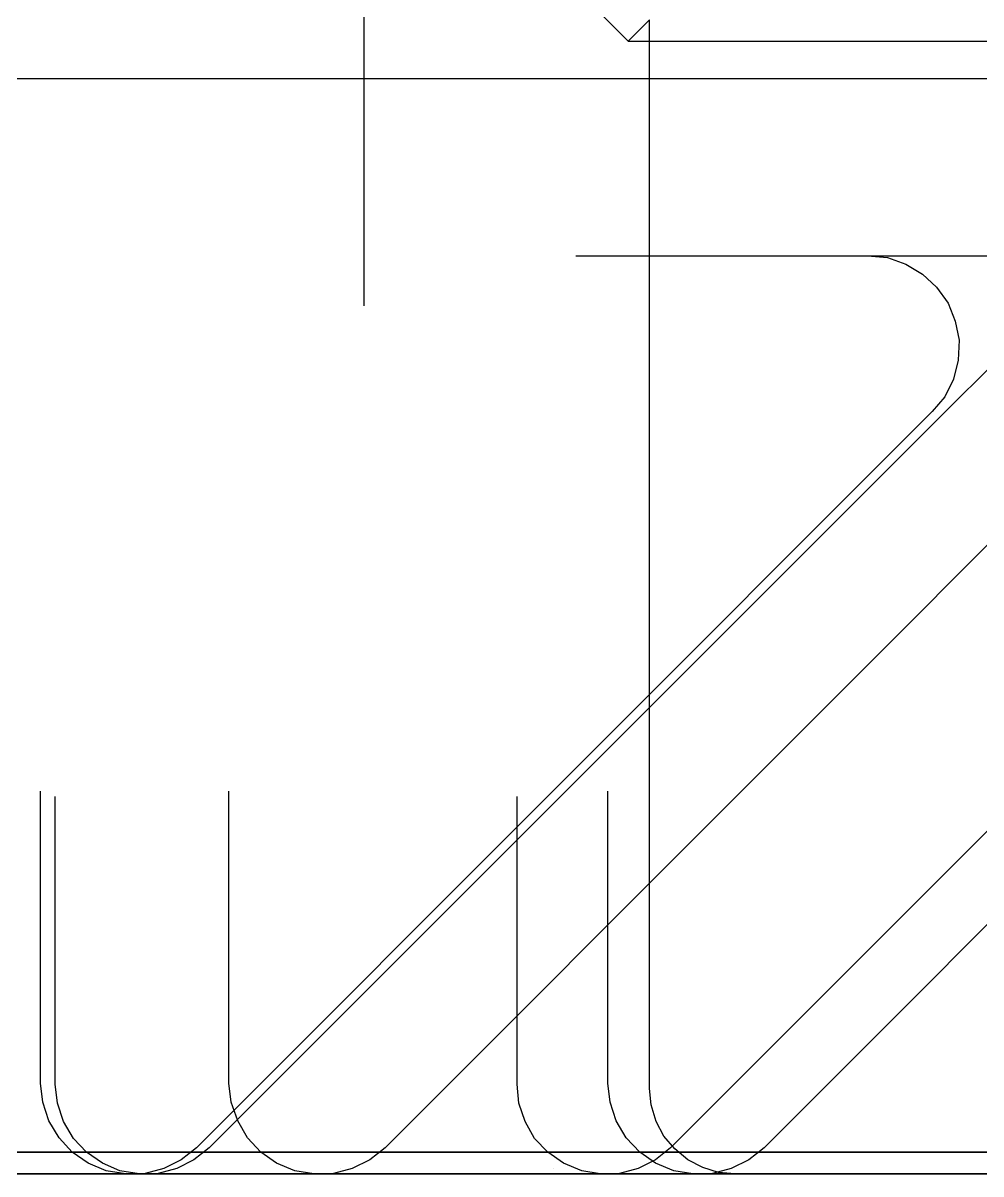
# Model space of a CAD drawing. Header units: metres. Extents: x 34 to 1475, y 34 to 366.
# Drawn here: x 492.1 to 667, y 34 to 244.1 of the extents above; entities that cross this region are included whole.
import ezdxf

# ---------------------------------------------------------------- set-up
doc = ezdxf.new("R2010")
doc.units = ezdxf.units.M
for name, color, linetype in [('RBAR-T10-F', 2, 'Continuous'), ('RBAR-T10-F1', 2, 'Continuous'), ('RBAR-T10-F2', 2, 'Continuous'), ('RBAR-T16-H1', 4, 'Continuous'), ('RBAR-T16-H2', 4, 'Continuous'), ('RBAR-T16-H3', 4, 'Continuous'), ('RBAR-T16-H4', 4, 'Continuous'), ('RBAR-T16-K', 4, 'Continuous'), ('RBAR-T16-K2', 4, 'Continuous'), ('RBAR-T16-L1', 4, 'Continuous'), ('RBAR-T8-A', 1, 'Continuous'), ('RBAR-T8-A1', 1, 'Continuous'), ('RBAR-T8-A2', 1, 'Continuous'), ('RBAR-T8-B', 1, 'Continuous'), ('RBAR-T8-C', 1, 'Continuous'), ('RBAR-T8-D', 1, 'Continuous'), ('RBAR-T8-D1', 1, 'Continuous'), ('RBAR-T8-D2', 1, 'Continuous'), ('RBAR-T8-E', 1, 'Continuous'), ('RBAR-T8-E1', 1, 'Continuous')]:
    doc.layers.add(name, color=color, linetype=linetype)

msp = doc.modelspace()

# ---------------------------------------------------------------- linework, layer by layer
at = {"layer": 'RBAR-T10-F'}
for points in [[(505.4, 35, 38), (505.4, 35, 4413)], [(550, 35, 35), (550, 35, 4410)]]:
    msp.add_polyline3d(points, dxfattribs=at)
at = {"layer": 'RBAR-T10-F1'}
msp.add_polyline3d([(550, 35, 35), (550, 35, 5035)], dxfattribs=at)
at = {"layer": 'RBAR-T10-F2'}
msp.add_polyline3d([(589, 35, 38), (589, 35, 5088)], dxfattribs=at)
at = {"layer": 'RBAR-T16-H1'}
msp.add_polyline3d([(38, 38, 0), (797.8, 38, 0), (804.1, 38.6, 0), (810.1, 40.4, 0), (815.6, 43.4, 0), (820.5, 47.4, 0), (824.4, 52.2, 0), (827.4, 57.8, 0), (829.2, 63.8, 0), (829.8, 70, 0), (829.8, 299.9, 0), (829.2, 306.2, 0), (827.4, 312.2, 0), (824.4, 317.7, 0), (820.5, 322.6, 0), (815.6, 326.5, 0), (810.1, 329.5, 0), (804.1, 331.3, 0), (797.8, 331.9, 0), (38, 331.9, 0)], dxfattribs=at)
msp.add_polyline3d([(38, 38, 0), (797.8, 38, 0), (804.1, 38.6, 0), (810.1, 40.4, 0), (815.6, 43.4, 0), (820.5, 47.4, 0), (824.4, 52.2, 0), (827.4, 57.8, 0), (829.2, 63.8, 0), (829.8, 70, 0), (829.8, 299.9, 0), (829.2, 306.2, 0), (827.4, 312.2, 0), (824.4, 317.7, 0), (820.5, 322.6, 0), (815.6, 326.5, 0), (810.1, 329.5, 0), (804.1, 331.3, 0), (797.8, 331.9, 0), (38, 331.9, 0)], dxfattribs=at)
msp.add_polyline3d([(38, 38, 0), (797.8, 38, 0), (804.1, 38.6, 0), (810.1, 40.4, 0), (815.6, 43.4, 0), (820.5, 47.4, 0), (824.4, 52.2, 0), (827.4, 57.8, 0), (829.2, 63.8, 0), (829.8, 70, 0), (829.8, 299.9, 0), (829.2, 306.2, 0), (827.4, 312.2, 0), (824.4, 317.7, 0), (820.5, 322.6, 0), (815.6, 326.5, 0), (810.1, 329.5, 0), (804.1, 331.3, 0), (797.8, 331.9, 0), (38, 331.9, 0)], dxfattribs=at)
msp.add_polyline3d([(38, 38, 0), (797.8, 38, 0), (804.1, 38.6, 0), (810.1, 40.4, 0), (815.6, 43.4, 0), (820.5, 47.4, 0), (824.4, 52.2, 0), (827.4, 57.8, 0), (829.2, 63.8, 0), (829.8, 70, 0), (829.8, 299.9, 0), (829.2, 306.2, 0), (827.4, 312.2, 0), (824.4, 317.7, 0), (820.5, 322.6, 0), (815.6, 326.5, 0), (810.1, 329.5, 0), (804.1, 331.3, 0), (797.8, 331.9, 0), (38, 331.9, 0)], dxfattribs=at)
msp.add_polyline3d([(38, 38, 0), (797.8, 38, 0), (804.1, 38.6, 0), (810.1, 40.4, 0), (815.6, 43.4, 0), (820.5, 47.4, 0), (824.4, 52.2, 0), (827.4, 57.8, 0), (829.2, 63.8, 0), (829.8, 70, 0), (829.8, 299.9, 0), (829.2, 306.2, 0), (827.4, 312.2, 0), (824.4, 317.7, 0), (820.5, 322.6, 0), (815.6, 326.5, 0), (810.1, 329.5, 0), (804.1, 331.3, 0), (797.8, 331.9, 0), (38, 331.9, 0)], dxfattribs=at)
at = {"layer": 'RBAR-T16-H2'}
msp.add_polyline3d([(38, 38, 0), (801.8, 38, 0), (808, 38, 0.6), (814.1, 38, 2.4), (819.6, 38, 5.4), (824.5, 38, 9.4), (828.5, 38, 14.3), (831.5, 38, 19.9), (833.3, 38, 25.9), (833.9, 38, 32.2), (833.9, 38, 353.7), (833.3, 38, 360), (831.5, 38, 366.1), (828.5, 38, 371.6), (824.5, 38, 376.5), (819.6, 38, 380.5), (814.1, 38, 383.5), (808, 38, 385.3), (801.8, 38, 385.9), (38, 38, 385.9)], dxfattribs=at)
msp.add_polyline3d([(38, 38, 0), (801.8, 38, 0), (808, 38, 0.6), (814.1, 38, 2.4), (819.6, 38, 5.4), (824.5, 38, 9.4), (828.5, 38, 14.3), (831.5, 38, 19.9), (833.3, 38, 25.9), (833.9, 38, 32.2), (833.9, 38, 353.7), (833.3, 38, 360), (831.5, 38, 366.1), (828.5, 38, 371.6), (824.5, 38, 376.5), (819.6, 38, 380.5), (814.1, 38, 383.5), (808, 38, 385.3), (801.8, 38, 385.9), (38, 38, 385.9)], dxfattribs=at)
at = {"layer": 'RBAR-T16-H3'}
msp.add_polyline3d([(38, 38, 0), (796.1, 38, 0), (802.3, 38, 0.6), (808.3, 38, 2.4), (813.8, 38, 5.4), (818.7, 38, 9.3), (822.6, 38, 14.2), (825.6, 38, 19.7), (827.4, 38, 25.7), (828, 38, 31.9), (828, 38, 540.6), (827.4, 38, 546.9), (825.6, 38, 552.8), (822.6, 38, 558.4), (818.7, 38, 563.2), (813.8, 38, 567.2), (808.3, 38, 570.1), (802.3, 38, 571.9), (796.1, 38, 572.6), (38, 38, 572.6)], dxfattribs=at)
msp.add_polyline3d([(38, 38, 0), (796.1, 38, 0), (802.3, 38, 0.6), (808.3, 38, 2.4), (813.8, 38, 5.4), (818.7, 38, 9.3), (822.6, 38, 14.2), (825.6, 38, 19.7), (827.4, 38, 25.7), (828, 38, 31.9), (828, 38, 540.6), (827.4, 38, 546.9), (825.6, 38, 552.8), (822.6, 38, 558.4), (818.7, 38, 563.2), (813.8, 38, 567.2), (808.3, 38, 570.1), (802.3, 38, 571.9), (796.1, 38, 572.6), (38, 38, 572.6)], dxfattribs=at)
at = {"layer": 'RBAR-T16-H4'}
for points in [[(58.5, 38, 0), (818.4, 38, 0), (824.6, 38, 0.6), (830.6, 38, 2.4), (836.2, 38, 5.4), (841, 38, 9.4), (845, 38, 14.2), (848, 38, 19.8), (849.8, 38, 25.8), (850.4, 38, 32), (850.4, 38, 1336.8), (849.8, 38, 1343.1), (848, 38, 1349.1), (845, 38, 1354.6), (841, 38, 1359.5), (836.2, 38, 1363.4), (830.6, 38, 1366.4), (824.6, 38, 1368.2), (818.4, 38, 1368.8), (58.5, 38, 1368.8)], [(241.5, 38, 0), (1001.4, 38, 0), (1007.6, 38, 0.6), (1013.6, 38, 2.4), (1019.2, 38, 5.4), (1024, 38, 9.4), (1028, 38, 14.2), (1031, 38, 19.8), (1032.8, 38, 25.8), (1033.4, 38, 32), (1033.4, 38, 1336.8), (1032.8, 38, 1343.1), (1031, 38, 1349.1), (1028, 38, 1354.6), (1024, 38, 1359.5), (1019.2, 38, 1363.4), (1013.6, 38, 1366.4), (1007.6, 38, 1368.2), (1001.4, 38, 1368.8), (241.5, 38, 1368.8)]]:
    msp.add_polyline3d(points, dxfattribs=at)
at = {"layer": 'RBAR-T16-K'}
msp.add_polyline3d([(572.7, 38, 96), (572.7, 38, 1030.8), (572.6, 38, 1034.1), (572.1, 38, 1037.3), (571.2, 38, 1040.5), (356.6, 38, 1721.2), (355.8, 38, 1724.4), (355.3, 38, 1727.6), (355.1, 38, 1730.9), (355.1, 38, 4138.2), (355.3, 38, 4141.4), (355.8, 38, 4144.7), (356.6, 38, 4147.8), (430.7, 38, 4382.9), (431.5, 38, 4386.1), (432, 38, 4389.3), (432.2, 38, 4392.6), (432.2, 38, 5051)], dxfattribs=at)
at = {"layer": 'RBAR-T16-K2'}
msp.add_polyline3d([(572.7, 38, 140), (572.7, 38, 1074.8), (572.6, 38, 1078.1), (572.1, 38, 1081.3), (571.2, 38, 1084.5), (356.6, 38, 1765.3), (355.8, 38, 1768.4), (355.3, 38, 1771.7), (355.1, 38, 1774.9), (355.1, 38, 4232.4), (355.3, 38, 4235.7), (355.8, 38, 4239), (356.6, 38, 4242.1), (430.7, 38, 4477.2), (431.5, 38, 4480.3), (432, 38, 4483.6), (432.2, 38, 4486.8), (432.2, 38, 5095)], dxfattribs=at)
at = {"layer": 'RBAR-T16-L1'}
msp.add_polyline3d([(506.2, 38, 768.1), (506.2, 38, 1672.4), (506, 38, 1675.6), (505.5, 38, 1678.9), (504.7, 38, 1682), (356.6, 38, 2151.7), (355.8, 38, 2154.9), (355.3, 38, 2158.1), (355.1, 38, 2161.4), (355.1, 38, 5095)], dxfattribs=at)
at = {"layer": 'RBAR-T8-A'}
msp.add_polyline3d([(34, 34, 0), (634, 34, 0)], dxfattribs=at)
msp.add_polyline3d([(34, 34, 0), (634, 34, 0)], dxfattribs=at)
msp.add_polyline3d([(34, 34, 0), (634, 34, 0)], dxfattribs=at)
at = {"layer": 'RBAR-T8-A1'}
for points in [[(34, 34, 0), (1134, 34, 0)], [(34, 34, 0), (1134, 34, 0)], [(366, 34, 0), (1466, 34, 0)], [(366, 34, 0), (1466, 34, 0)], [(366, 34, 0), (1466, 34, 0)]]:
    msp.add_polyline3d(points, dxfattribs=at)
at = {"layer": 'RBAR-T8-A2'}
msp.add_polyline3d([(34, 234, 0), (1409, 234, 0)], dxfattribs=at)
msp.add_polyline3d([(34, 234, 0), (1409, 234, 0)], dxfattribs=at)
msp.add_polyline3d([(34, 234, 0), (1409, 234, 0)], dxfattribs=at)
msp.add_polyline3d([(34, 234, 0), (1409, 234, 0)], dxfattribs=at)
msp.add_polyline3d([(34, 234, 0), (1409, 234, 0)], dxfattribs=at)
msp.add_polyline3d([(34, 234, 0), (1409, 234, 0)], dxfattribs=at)
msp.add_polyline3d([(34, 234, 0), (1409, 234, 0)], dxfattribs=at)
msp.add_polyline3d([(34, 234, 0), (1409, 234, 0)], dxfattribs=at)
msp.add_polyline3d([(34, 234, 0), (1409, 234, 0)], dxfattribs=at)
msp.add_polyline3d([(34, 234, 0), (1409, 234, 0)], dxfattribs=at)
msp.add_polyline3d([(34, 234, 0), (1409, 234, 0)], dxfattribs=at)
msp.add_polyline3d([(34, 234, 0), (1409, 234, 0)], dxfattribs=at)
msp.add_polyline3d([(34, 234, 0), (1409, 234, 0)], dxfattribs=at)
msp.add_polyline3d([(34, 234, 0), (1409, 234, 0)], dxfattribs=at)
msp.add_polyline3d([(34, 234, 0), (1409, 234, 0)], dxfattribs=at)
msp.add_polyline3d([(34, 234, 0), (1409, 234, 0)], dxfattribs=at)
msp.add_polyline3d([(34, 234, 0), (1409, 234, 0)], dxfattribs=at)
msp.add_polyline3d([(34, 234, 0), (1409, 234, 0)], dxfattribs=at)
msp.add_polyline3d([(34, 234, 0), (1409, 234, 0)], dxfattribs=at)
msp.add_polyline3d([(34, 234, 0), (1409, 234, 0)], dxfattribs=at)
msp.add_polyline3d([(34, 234, 0), (1409, 234, 0)], dxfattribs=at)
msp.add_polyline3d([(34, 234, 0), (1409, 234, 0)], dxfattribs=at)
msp.add_polyline3d([(34, 234, 0), (1409, 234, 0)], dxfattribs=at)
msp.add_polyline3d([(34, 234, 0), (1409, 234, 0)], dxfattribs=at)
msp.add_polyline3d([(34, 234, 0), (1409, 234, 0)], dxfattribs=at)
msp.add_polyline3d([(34, 234, 0), (1409, 234, 0)], dxfattribs=at)
at = {"layer": 'RBAR-T8-B'}
for points in [[(351.1, 34, 1592.2), (737.6, 34, 1592.2), (740.8, 34, 1592.5), (743.9, 34, 1593.4), (746.7, 34, 1594.9), (749.2, 34, 1597), (751.2, 34, 1599.4), (752.7, 34, 1602.2), (753.6, 34, 1605.3), (753.9, 34, 1608.5), (753.9, 34, 1659.3), (753.6, 34, 1662.5), (752.7, 34, 1665.6), (751.2, 34, 1668.4), (749.2, 34, 1670.8), (746.7, 34, 1672.9), (743.9, 34, 1674.4), (740.8, 34, 1675.3), (737.6, 34, 1675.6), (351.1, 34, 1675.6)], [(351.1, 34, 2229.1), (737.6, 34, 2229.1), (740.8, 34, 2229.4), (743.9, 34, 2230.3), (746.7, 34, 2231.8), (749.2, 34, 2233.8), (751.2, 34, 2236.3), (752.7, 34, 2239.1), (753.6, 34, 2242.2), (753.9, 34, 2245.3), (753.9, 34, 2296.2), (753.6, 34, 2299.4), (752.7, 34, 2302.4), (751.2, 34, 2305.2), (749.2, 34, 2307.7), (746.7, 34, 2309.7), (743.9, 34, 2311.2), (740.8, 34, 2312.2), (737.6, 34, 2312.5), (351.1, 34, 2312.5)], [(351.1, 34, 2865.9), (737.6, 34, 2865.9), (740.8, 34, 2866.3), (743.9, 34, 2867.2), (746.7, 34, 2868.7), (749.2, 34, 2870.7), (751.2, 34, 2873.2), (752.7, 34, 2876), (753.6, 34, 2879), (753.9, 34, 2882.2), (753.9, 34, 2933.1), (753.6, 34, 2936.2), (752.7, 34, 2939.3), (751.2, 34, 2942.1), (749.2, 34, 2944.6), (746.7, 34, 2946.6), (743.9, 34, 2948.1), (740.8, 34, 2949), (737.6, 34, 2949.3), (351.1, 34, 2949.3)], [(351.1, 34, 3502.8), (737.6, 34, 3502.8), (740.8, 34, 3503.1), (743.9, 34, 3504.1), (746.7, 34, 3505.6), (749.2, 34, 3507.6), (751.2, 34, 3510), (752.7, 34, 3512.9), (753.6, 34, 3515.9), (753.9, 34, 3519.1), (753.9, 34, 3569.9), (753.6, 34, 3573.1), (752.7, 34, 3576.2), (751.2, 34, 3579), (749.2, 34, 3581.5), (746.7, 34, 3583.5), (743.9, 34, 3585), (740.8, 34, 3585.9), (737.6, 34, 3586.2), (351.1, 34, 3586.2)], [(351.1, 34, 4139.7), (737.6, 34, 4139.7), (740.8, 34, 4140), (743.9, 34, 4140.9), (746.7, 34, 4142.4), (749.2, 34, 4144.5), (751.2, 34, 4146.9), (752.7, 34, 4149.7), (753.6, 34, 4152.8), (753.9, 34, 4156), (753.9, 34, 4206.8), (753.6, 34, 4210), (752.7, 34, 4213.1), (751.2, 34, 4215.9), (749.2, 34, 4218.3), (746.7, 34, 4220.4), (743.9, 34, 4221.9), (740.8, 34, 4222.8), (737.6, 34, 4223.1), (351.1, 34, 4223.1)], [(351.1, 34, 4776.6), (737.6, 34, 4776.6), (740.8, 34, 4776.9), (743.9, 34, 4777.8), (746.7, 34, 4779.3), (749.2, 34, 4781.3), (751.2, 34, 4783.8), (752.7, 34, 4786.6), (753.6, 34, 4789.7), (753.9, 34, 4792.8), (753.9, 34, 4843.7), (753.6, 34, 4846.9), (752.7, 34, 4849.9), (751.2, 34, 4852.7), (749.2, 34, 4855.2), (746.7, 34, 4857.2), (743.9, 34, 4858.7), (740.8, 34, 4859.7), (737.6, 34, 4860), (351.1, 34, 4860)]]:
    msp.add_polyline3d(points, dxfattribs=at)
at = {"layer": 'RBAR-T8-C'}
for points in [[(350, 34, 5058.8), (600.9, 34, 5058.8), (604.1, 34, 5058.5), (607.1, 34, 5057.6), (610, 34, 5056.1), (612.5, 34, 5054), (614.5, 34, 5051.5), (616, 34, 5048.7), (616.9, 34, 5045.6), (617.3, 34, 5042.4), (617.3, 34, 4469)], [(350, 34, 5095), (600.9, 34, 5095), (604.1, 34, 5094.7), (607.1, 34, 5093.8), (610, 34, 5092.2), (612.5, 34, 5090.2), (614.5, 34, 5087.7), (616, 34, 5084.9), (616.9, 34, 5081.8), (617.3, 34, 5078.6), (617.3, 34, 4505.2)], [(350, 34, 5095), (600.9, 34, 5095), (604.1, 34, 5094.7), (607.1, 34, 5093.8), (610, 34, 5092.2), (612.5, 34, 5090.2), (614.5, 34, 5087.7), (616, 34, 5084.9), (616.9, 34, 5081.8), (617.3, 34, 5078.6), (617.3, 34, 4505.2)], [(350, 34, 5095), (600.9, 34, 5095), (604.1, 34, 5094.7), (607.1, 34, 5093.8), (610, 34, 5092.2), (612.5, 34, 5090.2), (614.5, 34, 5087.7), (616, 34, 5084.9), (616.9, 34, 5081.8), (617.3, 34, 5078.6), (617.3, 34, 4505.2)]]:
    msp.add_polyline3d(points, dxfattribs=at)
at = {"layer": 'RBAR-T8-D'}
for points in [[(400, 34, 362), (577.7, 34, 362), (580.8, 34, 361.7), (583.8, 34, 360.8), (586.5, 34, 359.3), (588.9, 34, 357.3), (590.9, 34, 354.9), (592.3, 34, 352.2), (593.2, 34, 349.2), (593.5, 34, 346.2), (593.5, 34, 59.8), (593.2, 34, 56.7), (592.3, 34, 53.8), (590.9, 34, 51), (588.9, 34, 48.6), (586.5, 34, 46.7), (583.8, 34, 45.2), (580.8, 34, 44.3), (577.7, 34, 44), (419.7, 34, 44)], [(400, 34, 450.3), (577.7, 34, 450.3), (580.8, 34, 450), (583.8, 34, 449.1), (586.5, 34, 447.7), (588.9, 34, 445.7), (590.9, 34, 443.3), (592.3, 34, 440.6), (593.2, 34, 437.6), (593.5, 34, 434.5), (593.5, 34, 148.2), (593.2, 34, 145.1), (592.3, 34, 142.1), (590.9, 34, 139.4), (588.9, 34, 137), (586.5, 34, 135), (583.8, 34, 133.6), (580.8, 34, 132.7), (577.7, 34, 132.4), (419.7, 34, 132.4)], [(400, 34, 538.6), (577.7, 34, 538.6), (580.8, 34, 538.3), (583.8, 34, 537.4), (586.5, 34, 535.9), (588.9, 34, 533.9), (590.9, 34, 531.5), (592.3, 34, 528.8), (593.2, 34, 525.8), (593.5, 34, 522.8), (593.5, 34, 236.4), (593.2, 34, 233.3), (592.3, 34, 230.3), (590.9, 34, 227.6), (588.9, 34, 225.2), (586.5, 34, 223.3), (583.8, 34, 221.8), (580.8, 34, 220.9), (577.7, 34, 220.6), (419.7, 34, 220.6)], [(400, 34, 626.7), (577.7, 34, 626.7), (580.8, 34, 626.4), (583.8, 34, 625.5), (586.5, 34, 624), (588.9, 34, 622.1), (590.9, 34, 619.7), (592.3, 34, 617), (593.2, 34, 614), (593.5, 34, 610.9), (593.5, 34, 324.5), (593.2, 34, 321.5), (592.3, 34, 318.5), (590.9, 34, 315.8), (588.9, 34, 313.4), (586.5, 34, 311.4), (583.8, 34, 310), (580.8, 34, 309.1), (577.7, 34, 308.8), (419.7, 34, 308.8)], [(400, 34, 715), (577.7, 34, 715), (580.8, 34, 714.7), (583.8, 34, 713.8), (586.5, 34, 712.4), (588.9, 34, 710.4), (590.9, 34, 708), (592.3, 34, 705.3), (593.2, 34, 702.3), (593.5, 34, 699.2), (593.5, 34, 412.9), (593.2, 34, 409.8), (592.3, 34, 406.8), (590.9, 34, 404.1), (588.9, 34, 401.7), (586.5, 34, 399.7), (583.8, 34, 398.3), (580.8, 34, 397.4), (577.7, 34, 397.1), (419.7, 34, 397.1)], [(400, 34, 803.2), (577.7, 34, 803.2), (580.8, 34, 802.9), (583.8, 34, 802), (586.5, 34, 800.5), (588.9, 34, 798.6), (590.9, 34, 796.2), (592.3, 34, 793.5), (593.2, 34, 790.5), (593.5, 34, 787.4), (593.5, 34, 501), (593.2, 34, 498), (592.3, 34, 495), (590.9, 34, 492.3), (588.9, 34, 489.9), (586.5, 34, 487.9), (583.8, 34, 486.5), (580.8, 34, 485.6), (577.7, 34, 485.3), (419.7, 34, 485.3)], [(400, 34, 891.5), (577.7, 34, 891.5), (580.8, 34, 891.2), (583.8, 34, 890.3), (586.5, 34, 888.8), (588.9, 34, 886.8), (590.9, 34, 884.4), (592.3, 34, 881.7), (593.2, 34, 878.7), (593.5, 34, 875.7), (593.5, 34, 589.3), (593.2, 34, 586.2), (592.3, 34, 583.3), (590.9, 34, 580.5), (588.9, 34, 578.1), (586.5, 34, 576.2), (583.8, 34, 574.7), (580.8, 34, 573.8), (577.7, 34, 573.5), (419.7, 34, 573.5)], [(400, 34, 979.7), (577.7, 34, 979.7), (580.8, 34, 979.4), (583.8, 34, 978.5), (586.5, 34, 977), (588.9, 34, 975.1), (590.9, 34, 972.7), (592.3, 34, 970), (593.2, 34, 967), (593.5, 34, 963.9), (593.5, 34, 677.5), (593.2, 34, 674.5), (592.3, 34, 671.5), (590.9, 34, 668.8), (588.9, 34, 666.4), (586.5, 34, 664.4), (583.8, 34, 663), (580.8, 34, 662.1), (577.7, 34, 661.8), (419.7, 34, 661.8)], [(400, 34, 1068), (577.7, 34, 1068), (580.8, 34, 1067.7), (583.8, 34, 1066.8), (586.5, 34, 1065.3), (588.9, 34, 1063.3), (590.9, 34, 1060.9), (592.3, 34, 1058.2), (593.2, 34, 1055.2), (593.5, 34, 1052.2), (593.5, 34, 765.8), (593.2, 34, 762.7), (592.3, 34, 759.8), (590.9, 34, 757), (588.9, 34, 754.6), (586.5, 34, 752.7), (583.8, 34, 751.2), (580.8, 34, 750.3), (577.7, 34, 750), (419.7, 34, 750)], [(400, 34, 1159.9), (577.7, 34, 1159.9), (580.8, 34, 1159.6), (583.8, 34, 1158.7), (586.5, 34, 1157.2), (588.9, 34, 1155.2), (590.9, 34, 1152.9), (592.3, 34, 1150.1), (593.2, 34, 1147.2), (593.5, 34, 1144.1), (593.5, 34, 857.7), (593.2, 34, 854.6), (592.3, 34, 851.7), (590.9, 34, 848.9), (588.9, 34, 846.5), (586.5, 34, 844.6), (583.8, 34, 843.1), (580.8, 34, 842.2), (577.7, 34, 841.9), (419.7, 34, 841.9)], [(400, 34, 3903), (577.7, 34, 3903), (580.8, 34, 3902.7), (583.8, 34, 3901.8), (586.5, 34, 3900.4), (588.9, 34, 3898.4), (590.9, 34, 3896), (592.3, 34, 3893.3), (593.2, 34, 3890.3), (593.5, 34, 3887.2), (593.5, 34, 3600.9), (593.2, 34, 3597.8), (592.3, 34, 3594.8), (590.9, 34, 3592.1), (588.9, 34, 3589.7), (586.5, 34, 3587.7), (583.8, 34, 3586.3), (580.8, 34, 3585.4), (577.7, 34, 3585.1), (419.7, 34, 3585.1)], [(400, 34, 3994.9), (577.7, 34, 3994.9), (580.8, 34, 3994.6), (583.8, 34, 3993.7), (586.5, 34, 3992.2), (588.9, 34, 3990.3), (590.9, 34, 3987.9), (592.3, 34, 3985.1), (593.2, 34, 3982.2), (593.5, 34, 3979.1), (593.5, 34, 3692.7), (593.2, 34, 3689.6), (592.3, 34, 3686.7), (590.9, 34, 3683.9), (588.9, 34, 3681.5), (586.5, 34, 3679.6), (583.8, 34, 3678.1), (580.8, 34, 3677.2), (577.7, 34, 3676.9), (419.7, 34, 3676.9)], [(400, 34, 4003), (577.7, 34, 4003), (580.8, 34, 4002.7), (583.8, 34, 4001.8), (586.5, 34, 4000.3), (588.9, 34, 3998.3), (590.9, 34, 3995.9), (592.3, 34, 3993.2), (593.2, 34, 3990.2), (593.5, 34, 3987.2), (593.5, 34, 3700.8), (593.2, 34, 3697.7), (592.3, 34, 3694.8), (590.9, 34, 3692), (588.9, 34, 3689.6), (586.5, 34, 3687.7), (583.8, 34, 3686.2), (580.8, 34, 3685.3), (577.7, 34, 3685), (419.7, 34, 3685)], [(400, 34, 4083.1), (577.7, 34, 4083.1), (580.8, 34, 4082.8), (583.8, 34, 4081.9), (586.5, 34, 4080.4), (588.9, 34, 4078.5), (590.9, 34, 4076.1), (592.3, 34, 4073.4), (593.2, 34, 4070.4), (593.5, 34, 4067.3), (593.5, 34, 3781), (593.2, 34, 3777.9), (592.3, 34, 3774.9), (590.9, 34, 3772.2), (588.9, 34, 3769.8), (586.5, 34, 3767.8), (583.8, 34, 3766.4), (580.8, 34, 3765.5), (577.7, 34, 3765.2), (419.7, 34, 3765.2)], [(400, 34, 4091.2), (577.7, 34, 4091.2), (580.8, 34, 4090.9), (583.8, 34, 4090), (586.5, 34, 4088.5), (588.9, 34, 4086.6), (590.9, 34, 4084.2), (592.3, 34, 4081.5), (593.2, 34, 4078.5), (593.5, 34, 4075.4), (593.5, 34, 3789), (593.2, 34, 3786), (592.3, 34, 3783), (590.9, 34, 3780.3), (588.9, 34, 3777.9), (586.5, 34, 3775.9), (583.8, 34, 3774.5), (580.8, 34, 3773.6), (577.7, 34, 3773.2), (419.7, 34, 3773.2)], [(400, 34, 4171.3), (577.7, 34, 4171.3), (580.8, 34, 4171), (583.8, 34, 4170.1), (586.5, 34, 4168.7), (588.9, 34, 4166.7), (590.9, 34, 4164.3), (592.3, 34, 4161.6), (593.2, 34, 4158.6), (593.5, 34, 4155.5), (593.5, 34, 3869.2), (593.2, 34, 3866.1), (592.3, 34, 3863.1), (590.9, 34, 3860.4), (588.9, 34, 3858), (586.5, 34, 3856), (583.8, 34, 3854.6), (580.8, 34, 3853.7), (577.7, 34, 3853.4), (419.7, 34, 3853.4)], [(400, 34, 4179.5), (577.7, 34, 4179.5), (580.8, 34, 4179.2), (583.8, 34, 4178.3), (586.5, 34, 4176.8), (588.9, 34, 4174.8), (590.9, 34, 4172.4), (592.3, 34, 4169.7), (593.2, 34, 4166.7), (593.5, 34, 4163.7), (593.5, 34, 3877.3), (593.2, 34, 3874.2), (592.3, 34, 3871.3), (590.9, 34, 3868.5), (588.9, 34, 3866.1), (586.5, 34, 3864.2), (583.8, 34, 3862.7), (580.8, 34, 3861.8), (577.7, 34, 3861.5), (419.7, 34, 3861.5)], [(400, 34, 4259.6), (577.7, 34, 4259.6), (580.8, 34, 4259.3), (583.8, 34, 4258.4), (586.5, 34, 4256.9), (588.9, 34, 4254.9), (590.9, 34, 4252.6), (592.3, 34, 4249.8), (593.2, 34, 4246.9), (593.5, 34, 4243.8), (593.5, 34, 3957.4), (593.2, 34, 3954.3), (592.3, 34, 3951.4), (590.9, 34, 3948.6), (588.9, 34, 3946.2), (586.5, 34, 3944.3), (583.8, 34, 3942.8), (580.8, 34, 3941.9), (577.7, 34, 3941.6), (419.7, 34, 3941.6)], [(400, 34, 4267.7), (577.7, 34, 4267.7), (580.8, 34, 4267.4), (583.8, 34, 4266.5), (586.5, 34, 4265), (588.9, 34, 4263.1), (590.9, 34, 4260.7), (592.3, 34, 4258), (593.2, 34, 4255), (593.5, 34, 4251.9), (593.5, 34, 3965.5), (593.2, 34, 3962.5), (592.3, 34, 3959.5), (590.9, 34, 3956.8), (588.9, 34, 3954.4), (586.5, 34, 3952.4), (583.8, 34, 3951), (580.8, 34, 3950.1), (577.7, 34, 3949.7), (419.7, 34, 3949.7)], [(400, 34, 4347.8), (577.7, 34, 4347.8), (580.8, 34, 4347.5), (583.8, 34, 4346.6), (586.5, 34, 4345.1), (588.9, 34, 4343.2), (590.9, 34, 4340.8), (592.3, 34, 4338.1), (593.2, 34, 4335.1), (593.5, 34, 4332), (593.5, 34, 4045.6), (593.2, 34, 4042.6), (592.3, 34, 4039.6), (590.9, 34, 4036.9), (588.9, 34, 4034.5), (586.5, 34, 4032.5), (583.8, 34, 4031), (580.8, 34, 4030.2), (577.7, 34, 4029.8), (419.7, 34, 4029.8)], [(400, 34, 4356), (577.7, 34, 4356), (580.8, 34, 4355.7), (583.8, 34, 4354.8), (586.5, 34, 4353.3), (588.9, 34, 4351.3), (590.9, 34, 4348.9), (592.3, 34, 4346.2), (593.2, 34, 4343.2), (593.5, 34, 4340.2), (593.5, 34, 4053.8), (593.2, 34, 4050.7), (592.3, 34, 4047.8), (590.9, 34, 4045), (588.9, 34, 4042.6), (586.5, 34, 4040.7), (583.8, 34, 4039.2), (580.8, 34, 4038.3), (577.7, 34, 4038), (419.7, 34, 4038)], [(400, 34, 4436), (577.7, 34, 4436), (580.8, 34, 4435.7), (583.8, 34, 4434.8), (586.5, 34, 4433.4), (588.9, 34, 4431.4), (590.9, 34, 4429), (592.3, 34, 4426.3), (593.2, 34, 4423.3), (593.5, 34, 4420.2), (593.5, 34, 4133.9), (593.2, 34, 4130.8), (592.3, 34, 4127.8), (590.9, 34, 4125.1), (588.9, 34, 4122.7), (586.5, 34, 4120.7), (583.8, 34, 4119.3), (580.8, 34, 4118.4), (577.7, 34, 4118.1), (419.7, 34, 4118.1)], [(400, 34, 4444.2), (577.7, 34, 4444.2), (580.8, 34, 4443.9), (583.8, 34, 4443), (586.5, 34, 4441.5), (588.9, 34, 4439.6), (590.9, 34, 4437.2), (592.3, 34, 4434.5), (593.2, 34, 4431.5), (593.5, 34, 4428.4), (593.5, 34, 4142), (593.2, 34, 4139), (592.3, 34, 4136), (590.9, 34, 4133.3), (588.9, 34, 4130.9), (586.5, 34, 4128.9), (583.8, 34, 4127.5), (580.8, 34, 4126.6), (577.7, 34, 4126.2), (419.7, 34, 4126.2)], [(400, 34, 4524.3), (577.7, 34, 4524.3), (580.8, 34, 4524), (583.8, 34, 4523.1), (586.5, 34, 4521.6), (588.9, 34, 4519.6), (590.9, 34, 4517.2), (592.3, 34, 4514.5), (593.2, 34, 4511.6), (593.5, 34, 4508.5), (593.5, 34, 4222.1), (593.2, 34, 4219), (592.3, 34, 4216.1), (590.9, 34, 4213.3), (588.9, 34, 4210.9), (586.5, 34, 4209), (583.8, 34, 4207.5), (580.8, 34, 4206.6), (577.7, 34, 4206.3), (419.7, 34, 4206.3)], [(400, 34, 4532.5), (577.7, 34, 4532.5), (580.8, 34, 4532.2), (583.8, 34, 4531.3), (586.5, 34, 4529.8), (588.9, 34, 4527.8), (590.9, 34, 4525.4), (592.3, 34, 4522.7), (593.2, 34, 4519.7), (593.5, 34, 4516.7), (593.5, 34, 4230.3), (593.2, 34, 4227.2), (592.3, 34, 4224.3), (590.9, 34, 4221.5), (588.9, 34, 4219.1), (586.5, 34, 4217.2), (583.8, 34, 4215.7), (580.8, 34, 4214.8), (577.7, 34, 4214.5), (419.7, 34, 4214.5)], [(400, 34, 4612.5), (577.7, 34, 4612.5), (580.8, 34, 4612.2), (583.8, 34, 4611.3), (586.5, 34, 4609.8), (588.9, 34, 4607.9), (590.9, 34, 4605.5), (592.3, 34, 4602.7), (593.2, 34, 4599.8), (593.5, 34, 4596.7), (593.5, 34, 4310.3), (593.2, 34, 4307.3), (592.3, 34, 4304.3), (590.9, 34, 4301.6), (588.9, 34, 4299.2), (586.5, 34, 4297.2), (583.8, 34, 4295.7), (580.8, 34, 4294.8), (577.7, 34, 4294.5), (419.7, 34, 4294.5)], [(400, 34, 4620.7), (577.7, 34, 4620.7), (580.8, 34, 4620.4), (583.8, 34, 4619.5), (586.5, 34, 4618), (588.9, 34, 4616.1), (590.9, 34, 4613.7), (592.3, 34, 4611), (593.2, 34, 4608), (593.5, 34, 4604.9), (593.5, 34, 4318.5), (593.2, 34, 4315.5), (592.3, 34, 4312.5), (590.9, 34, 4309.8), (588.9, 34, 4307.4), (586.5, 34, 4305.4), (583.8, 34, 4304), (580.8, 34, 4303.1), (577.7, 34, 4302.7), (419.7, 34, 4302.7)], [(400, 34, 4700.7), (577.7, 34, 4700.7), (580.8, 34, 4700.4), (583.8, 34, 4699.5), (586.5, 34, 4698.1), (588.9, 34, 4696.1), (590.9, 34, 4693.7), (592.3, 34, 4691), (593.2, 34, 4688), (593.5, 34, 4684.9), (593.5, 34, 4398.6), (593.2, 34, 4395.5), (592.3, 34, 4392.5), (590.9, 34, 4389.8), (588.9, 34, 4387.4), (586.5, 34, 4385.4), (583.8, 34, 4384), (580.8, 34, 4383.1), (577.7, 34, 4382.8), (419.7, 34, 4382.8)]]:
    msp.add_polyline3d(points, dxfattribs=at)
at = {"layer": 'RBAR-T8-D1'}
for points in [[(905.1, 34, 0), (622.1, 34, 0), (619.1, 34.3, 0), (616.2, 35.2, 0), (613.5, 36.6, 0), (611.1, 38.6, 0), (609.1, 40.9, 0), (607.7, 43.6, 0), (606.8, 46.6, 0), (606.5, 49.6, 0), (606.5, 244.7, 0), (602.6, 240.8, 0), (554.3, 289.1, 0), (554.3, 192.5, 0)], [(905.1, 34, 0), (622.1, 34, 0), (619.1, 34.3, 0), (616.2, 35.2, 0), (613.5, 36.6, 0), (611.1, 38.6, 0), (609.1, 40.9, 0), (607.7, 43.6, 0), (606.8, 46.6, 0), (606.5, 49.6, 0), (606.5, 244.7, 0), (602.6, 240.8, 0), (554.3, 289.1, 0), (554.3, 192.5, 0)], [(905.1, 34, 0), (622.1, 34, 0), (619.1, 34.3, 0), (616.2, 35.2, 0), (613.5, 36.6, 0), (611.1, 38.6, 0), (609.1, 40.9, 0), (607.7, 43.6, 0), (606.8, 46.6, 0), (606.5, 49.6, 0), (606.5, 244.7, 0), (602.6, 240.8, 0), (554.3, 289.1, 0), (554.3, 192.5, 0)], [(602.6, 240.8, 0), (905.1, 240.8, 0)], [(602.6, 240.8, 0), (905.1, 240.8, 0)], [(602.6, 240.8, 0), (905.1, 240.8, 0)]]:
    msp.add_polyline3d(points, dxfattribs=at)
at = {"layer": 'RBAR-T8-D2'}
for points in [[(704, 34, 2347.5), (419.3, 34, 2347.5), (416.3, 34, 2347.8), (413.3, 34, 2348.7), (410.6, 34, 2350.1), (408.2, 34, 2352.1), (406.3, 34, 2354.5), (404.8, 34, 2357.2), (403.9, 34, 2360.1), (403.6, 34, 2363.2), (403.6, 34, 2755.9), (399.7, 34, 2751.9), (351.1, 34, 2800.5), (351.1, 34, 2703.3)], [(704, 34, 2447.5), (419.3, 34, 2447.5), (416.3, 34, 2447.8), (413.3, 34, 2448.7), (410.6, 34, 2450.1), (408.2, 34, 2452.1), (406.3, 34, 2454.5), (404.8, 34, 2457.2), (403.9, 34, 2460.1), (403.6, 34, 2463.2), (403.6, 34, 2855.9), (399.7, 34, 2851.9), (351.1, 34, 2900.5), (351.1, 34, 2803.3)], [(704, 34, 2547.5), (419.3, 34, 2547.5), (416.3, 34, 2547.8), (413.3, 34, 2548.7), (410.6, 34, 2550.1), (408.2, 34, 2552.1), (406.3, 34, 2554.5), (404.8, 34, 2557.2), (403.9, 34, 2560.1), (403.6, 34, 2563.2), (403.6, 34, 2955.9), (399.7, 34, 2951.9), (351.1, 34, 3000.5), (351.1, 34, 2903.3)], [(704, 34, 2647.5), (419.3, 34, 2647.5), (416.3, 34, 2647.8), (413.3, 34, 2648.7), (410.6, 34, 2650.1), (408.2, 34, 2652.1), (406.3, 34, 2654.5), (404.8, 34, 2657.2), (403.9, 34, 2660.1), (403.6, 34, 2663.2), (403.6, 34, 3055.9), (399.7, 34, 3051.9), (351.1, 34, 3100.5), (351.1, 34, 3003.3)], [(704, 34, 2747.5), (419.3, 34, 2747.5), (416.3, 34, 2747.8), (413.3, 34, 2748.7), (410.6, 34, 2750.1), (408.2, 34, 2752.1), (406.3, 34, 2754.5), (404.8, 34, 2757.2), (403.9, 34, 2760.1), (403.6, 34, 2763.2), (403.6, 34, 3155.9), (399.7, 34, 3151.9), (351.1, 34, 3200.5), (351.1, 34, 3103.3)], [(704, 34, 2347.5), (419.3, 34, 2347.5), (416.3, 34, 2347.8), (413.3, 34, 2348.7), (410.6, 34, 2350.1), (408.2, 34, 2352.1), (406.3, 34, 2354.5), (404.8, 34, 2357.2), (403.9, 34, 2360.1), (403.6, 34, 2363.2), (403.6, 34, 2755.9), (399.7, 34, 2751.9), (351.1, 34, 2800.5), (351.1, 34, 2703.3)], [(704, 34, 2447.5), (419.3, 34, 2447.5), (416.3, 34, 2447.8), (413.3, 34, 2448.7), (410.6, 34, 2450.1), (408.2, 34, 2452.1), (406.3, 34, 2454.5), (404.8, 34, 2457.2), (403.9, 34, 2460.1), (403.6, 34, 2463.2), (403.6, 34, 2855.9), (399.7, 34, 2851.9), (351.1, 34, 2900.5), (351.1, 34, 2803.3)], [(704, 34, 2547.5), (419.3, 34, 2547.5), (416.3, 34, 2547.8), (413.3, 34, 2548.7), (410.6, 34, 2550.1), (408.2, 34, 2552.1), (406.3, 34, 2554.5), (404.8, 34, 2557.2), (403.9, 34, 2560.1), (403.6, 34, 2563.2), (403.6, 34, 2955.9), (399.7, 34, 2951.9), (351.1, 34, 3000.5), (351.1, 34, 2903.3)], [(704, 34, 2647.5), (419.3, 34, 2647.5), (416.3, 34, 2647.8), (413.3, 34, 2648.7), (410.6, 34, 2650.1), (408.2, 34, 2652.1), (406.3, 34, 2654.5), (404.8, 34, 2657.2), (403.9, 34, 2660.1), (403.6, 34, 2663.2), (403.6, 34, 3055.9), (399.7, 34, 3051.9), (351.1, 34, 3100.5), (351.1, 34, 3003.3)], [(704, 34, 2747.5), (419.3, 34, 2747.5), (416.3, 34, 2747.8), (413.3, 34, 2748.7), (410.6, 34, 2750.1), (408.2, 34, 2752.1), (406.3, 34, 2754.5), (404.8, 34, 2757.2), (403.9, 34, 2760.1), (403.6, 34, 2763.2), (403.6, 34, 3155.9), (399.7, 34, 3151.9), (351.1, 34, 3200.5), (351.1, 34, 3103.3)], [(704, 34, 2447.5), (419.3, 34, 2447.5), (416.3, 34, 2447.8), (413.3, 34, 2448.7), (410.6, 34, 2450.1), (408.2, 34, 2452.1), (406.3, 34, 2454.5), (404.8, 34, 2457.2), (403.9, 34, 2460.1), (403.6, 34, 2463.2), (403.6, 34, 2855.9), (399.7, 34, 2851.9), (351.1, 34, 2900.5), (351.1, 34, 2803.3)], [(704, 34, 2547.5), (419.3, 34, 2547.5), (416.3, 34, 2547.8), (413.3, 34, 2548.7), (410.6, 34, 2550.1), (408.2, 34, 2552.1), (406.3, 34, 2554.5), (404.8, 34, 2557.2), (403.9, 34, 2560.1), (403.6, 34, 2563.2), (403.6, 34, 2955.9), (399.7, 34, 2951.9), (351.1, 34, 3000.5), (351.1, 34, 2903.3)], [(704, 34, 2647.5), (419.3, 34, 2647.5), (416.3, 34, 2647.8), (413.3, 34, 2648.7), (410.6, 34, 2650.1), (408.2, 34, 2652.1), (406.3, 34, 2654.5), (404.8, 34, 2657.2), (403.9, 34, 2660.1), (403.6, 34, 2663.2), (403.6, 34, 3055.9), (399.7, 34, 3051.9), (351.1, 34, 3100.5), (351.1, 34, 3003.3)], [(704, 34, 2447.5), (419.3, 34, 2447.5), (416.3, 34, 2447.8), (413.3, 34, 2448.7), (410.6, 34, 2450.1), (408.2, 34, 2452.1), (406.3, 34, 2454.5), (404.8, 34, 2457.2), (403.9, 34, 2460.1), (403.6, 34, 2463.2), (403.6, 34, 2855.9), (399.7, 34, 2851.9), (351.1, 34, 2900.5), (351.1, 34, 2803.3)], [(704, 34, 2547.5), (419.3, 34, 2547.5), (416.3, 34, 2547.8), (413.3, 34, 2548.7), (410.6, 34, 2550.1), (408.2, 34, 2552.1), (406.3, 34, 2554.5), (404.8, 34, 2557.2), (403.9, 34, 2560.1), (403.6, 34, 2563.2), (403.6, 34, 2955.9), (399.7, 34, 2951.9), (351.1, 34, 3000.5), (351.1, 34, 2903.3)], [(704, 34, 2647.5), (419.3, 34, 2647.5), (416.3, 34, 2647.8), (413.3, 34, 2648.7), (410.6, 34, 2650.1), (408.2, 34, 2652.1), (406.3, 34, 2654.5), (404.8, 34, 2657.2), (403.9, 34, 2660.1), (403.6, 34, 2663.2), (403.6, 34, 3055.9), (399.7, 34, 3051.9), (351.1, 34, 3100.5), (351.1, 34, 3003.3)], [(399.7, 34, 2751.9), (704, 34, 2751.9)], [(399.7, 34, 2851.9), (704, 34, 2851.9)], [(399.7, 34, 2951.9), (704, 34, 2951.9)], [(399.7, 34, 3051.9), (704, 34, 3051.9)], [(399.7, 34, 3151.9), (704, 34, 3151.9)], [(399.7, 34, 2751.9), (704, 34, 2751.9)], [(399.7, 34, 2851.9), (704, 34, 2851.9)], [(399.7, 34, 2951.9), (704, 34, 2951.9)], [(399.7, 34, 3051.9), (704, 34, 3051.9)], [(399.7, 34, 3151.9), (704, 34, 3151.9)], [(399.7, 34, 2851.9), (704, 34, 2851.9)], [(399.7, 34, 2951.9), (704, 34, 2951.9)], [(399.7, 34, 3051.9), (704, 34, 3051.9)], [(399.7, 34, 2851.9), (704, 34, 2851.9)], [(399.7, 34, 2951.9), (704, 34, 2951.9)], [(399.7, 34, 3051.9), (704, 34, 3051.9)]]:
    msp.add_polyline3d(points, dxfattribs=at)
at = {"layer": 'RBAR-T8-E'}
for points in [[(593, 201.6, 37.3), (646.3, 201.6, 37.3), (649.9, 201.3, 37.3), (653.3, 200.1, 37.3), (656.3, 198.3, 37.3), (658.9, 195.9, 37.3), (661, 193, 37.3), (662.3, 189.7, 37.3), (663, 186.2, 37.3), (662.8, 182.6, 37.3), (662, 179.1, 37.3), (660.4, 175.9, 37.3), (658.1, 173.2, 37.3), (523.8, 38.8, 37.3), (521, 36.6, 37.3), (517.8, 35, 37.3), (514.4, 34.1, 37.3), (510.8, 34, 37.3), (507.3, 34.6, 37.3), (504, 36, 37.3), (501.1, 38, 37.3), (498.7, 40.6, 37.3), (496.8, 43.7, 37.3), (495.7, 47.1, 37.3), (495.3, 50.6, 37.3), (495.3, 103.9, 37.3)], [(627.4, 201.6, 2498.2), (680.8, 201.6, 2498.2)], [(627.4, 201.6, 2596.8), (680.8, 201.6, 2596.8)], [(627.4, 201.6, 2448.8), (680.8, 201.6, 2448.8)], [(627.4, 201.6, 2547.5), (680.8, 201.6, 2547.5)], [(627.4, 201.6, 2646.2), (680.8, 201.6, 2646.2)], [(627.4, 201.6, 2498.2), (680.8, 201.6, 2498.2)], [(627.4, 201.6, 2596.8), (680.8, 201.6, 2596.8)], [(692.5, 173.2, 2498.2), (558.2, 38.8, 2498.2), (555.4, 36.6, 2498.2), (552.2, 35, 2498.2), (548.8, 34.1, 2498.2), (545.2, 34, 2498.2), (541.7, 34.6, 2498.2), (538.4, 36, 2498.2), (535.5, 38, 2498.2), (533.1, 40.6, 2498.2), (531.3, 43.7, 2498.2), (530.1, 47.1, 2498.2), (529.7, 50.6, 2498.2), (529.7, 103.9, 2498.2)], [(692.5, 173.2, 2596.8), (558.2, 38.8, 2596.8), (555.4, 36.6, 2596.8), (552.2, 35, 2596.8), (548.8, 34.1, 2596.8), (545.2, 34, 2596.8), (541.7, 34.6, 2596.8), (538.4, 36, 2596.8), (535.5, 38, 2596.8), (533.1, 40.6, 2596.8), (531.3, 43.7, 2596.8), (530.1, 47.1, 2596.8), (529.7, 50.6, 2596.8), (529.7, 103.9, 2596.8)], [(692.5, 173.2, 2448.8), (558.2, 38.8, 2448.8), (555.4, 36.6, 2448.8), (552.2, 35, 2448.8), (548.8, 34.1, 2448.8), (545.2, 34, 2448.8), (541.7, 34.6, 2448.8), (538.4, 36, 2448.8), (535.5, 38, 2448.8), (533.1, 40.6, 2448.8), (531.3, 43.7, 2448.8), (530.1, 47.1, 2448.8), (529.7, 50.6, 2448.8), (529.7, 103.9, 2448.8)], [(692.5, 173.2, 2547.5), (558.2, 38.8, 2547.5), (555.4, 36.6, 2547.5), (552.2, 35, 2547.5), (548.8, 34.1, 2547.5), (545.2, 34, 2547.5), (541.7, 34.6, 2547.5), (538.4, 36, 2547.5), (535.5, 38, 2547.5), (533.1, 40.6, 2547.5), (531.3, 43.7, 2547.5), (530.1, 47.1, 2547.5), (529.7, 50.6, 2547.5), (529.7, 103.9, 2547.5)], [(692.5, 173.2, 2646.2), (558.2, 38.8, 2646.2), (555.4, 36.6, 2646.2), (552.2, 35, 2646.2), (548.8, 34.1, 2646.2), (545.2, 34, 2646.2), (541.7, 34.6, 2646.2), (538.4, 36, 2646.2), (535.5, 38, 2646.2), (533.1, 40.6, 2646.2), (531.3, 43.7, 2646.2), (530.1, 47.1, 2646.2), (529.7, 50.6, 2646.2), (529.7, 103.9, 2646.2)], [(692.5, 173.2, 2498.2), (558.2, 38.8, 2498.2), (555.4, 36.6, 2498.2), (552.2, 35, 2498.2), (548.8, 34.1, 2498.2), (545.2, 34, 2498.2), (541.7, 34.6, 2498.2), (538.4, 36, 2498.2), (535.5, 38, 2498.2), (533.1, 40.6, 2498.2), (531.3, 43.7, 2498.2), (530.1, 47.1, 2498.2), (529.7, 50.6, 2498.2), (529.7, 103.9, 2498.2)], [(692.5, 173.2, 2596.8), (558.2, 38.8, 2596.8), (555.4, 36.6, 2596.8), (552.2, 35, 2596.8), (548.8, 34.1, 2596.8), (545.2, 34, 2596.8), (541.7, 34.6, 2596.8), (538.4, 36, 2596.8), (535.5, 38, 2596.8), (533.1, 40.6, 2596.8), (531.3, 43.7, 2596.8), (530.1, 47.1, 2596.8), (529.7, 50.6, 2596.8), (529.7, 103.9, 2596.8)], [(761.7, 173.2, 4625), (627.4, 38.8, 4625), (624.6, 36.6, 4625), (621.4, 35, 4625), (618, 34.1, 4625), (614.4, 34, 4625), (610.9, 34.6, 4625), (607.6, 36, 4625), (604.7, 38, 4625), (602.2, 40.6, 4625), (600.4, 43.7, 4625), (599.3, 47.1, 4625), (598.9, 50.6, 4625), (598.9, 103.9, 4625)]]:
    msp.add_polyline3d(points, dxfattribs=at)
at = {"layer": 'RBAR-T8-E1'}
for points in [[(803.7, 316.4, 0), (526.1, 38.8, 0), (523.3, 36.6, 0), (520.2, 35, 0), (516.8, 34.1, 0), (513.3, 34, 0), (509.8, 34.6, 0), (506.6, 36, 0), (503.7, 38, 0), (501.3, 40.5, 0), (499.5, 43.6, 0), (498.4, 46.9, 0), (498, 50.4, 0), (498, 102.9, 0)], [(888, 316.4, 0), (610.3, 38.8, 0), (607.6, 36.6, 0), (604.4, 35, 0), (601, 34.1, 0), (597.5, 34, 0), (594.1, 34.6, 0), (590.8, 36, 0), (587.9, 38, 0), (585.5, 40.5, 0), (583.8, 43.6, 0), (582.6, 46.9, 0), (582.3, 50.4, 0), (582.3, 102.9, 0)], [(888, 316.4, 0), (610.3, 38.8, 0), (607.6, 36.6, 0), (604.4, 35, 0), (601, 34.1, 0), (597.5, 34, 0), (594.1, 34.6, 0), (590.8, 36, 0), (587.9, 38, 0), (585.5, 40.5, 0), (583.8, 43.6, 0), (582.6, 46.9, 0), (582.3, 50.4, 0), (582.3, 102.9, 0)], [(888, 316.4, 0), (610.3, 38.8, 0), (607.6, 36.6, 0), (604.4, 35, 0), (601, 34.1, 0), (597.5, 34, 0), (594.1, 34.6, 0), (590.8, 36, 0), (587.9, 38, 0), (585.5, 40.5, 0), (583.8, 43.6, 0), (582.6, 46.9, 0), (582.3, 50.4, 0), (582.3, 102.9, 0)], [(888, 316.4, 0), (610.3, 38.8, 0), (607.6, 36.6, 0), (604.4, 35, 0), (601, 34.1, 0), (597.5, 34, 0), (594.1, 34.6, 0), (590.8, 36, 0), (587.9, 38, 0), (585.5, 40.5, 0), (583.8, 43.6, 0), (582.6, 46.9, 0), (582.3, 50.4, 0), (582.3, 102.9, 0)], [(888, 316.4, 0), (610.3, 38.8, 0), (607.6, 36.6, 0), (604.4, 35, 0), (601, 34.1, 0), (597.5, 34, 0), (594.1, 34.6, 0), (590.8, 36, 0), (587.9, 38, 0), (585.5, 40.5, 0), (583.8, 43.6, 0), (582.6, 46.9, 0), (582.3, 50.4, 0), (582.3, 102.9, 0)], [(888, 316.4, 0), (610.3, 38.8, 0), (607.6, 36.6, 0), (604.4, 35, 0), (601, 34.1, 0), (597.5, 34, 0), (594.1, 34.6, 0), (590.8, 36, 0), (587.9, 38, 0), (585.5, 40.5, 0), (583.8, 43.6, 0), (582.6, 46.9, 0), (582.3, 50.4, 0), (582.3, 102.9, 0)], [(888, 316.4, 0), (610.3, 38.8, 0), (607.6, 36.6, 0), (604.4, 35, 0), (601, 34.1, 0), (597.5, 34, 0), (594.1, 34.6, 0), (590.8, 36, 0), (587.9, 38, 0), (585.5, 40.5, 0), (583.8, 43.6, 0), (582.6, 46.9, 0), (582.3, 50.4, 0), (582.3, 102.9, 0)], [(888, 316.4, 0), (610.3, 38.8, 0), (607.6, 36.6, 0), (604.4, 35, 0), (601, 34.1, 0), (597.5, 34, 0), (594.1, 34.6, 0), (590.8, 36, 0), (587.9, 38, 0), (585.5, 40.5, 0), (583.8, 43.6, 0), (582.6, 46.9, 0), (582.3, 50.4, 0), (582.3, 102.9, 0)], [(888, 316.4, 0), (610.3, 38.8, 0), (607.6, 36.6, 0), (604.4, 35, 0), (601, 34.1, 0), (597.5, 34, 0), (594.1, 34.6, 0), (590.8, 36, 0), (587.9, 38, 0), (585.5, 40.5, 0), (583.8, 43.6, 0), (582.6, 46.9, 0), (582.3, 50.4, 0), (582.3, 102.9, 0)], [(888, 316.4, 0), (610.3, 38.8, 0), (607.6, 36.6, 0), (604.4, 35, 0), (601, 34.1, 0), (597.5, 34, 0), (594.1, 34.6, 0), (590.8, 36, 0), (587.9, 38, 0), (585.5, 40.5, 0), (583.8, 43.6, 0), (582.6, 46.9, 0), (582.3, 50.4, 0), (582.3, 102.9, 0)], [(888, 316.4, 0), (610.3, 38.8, 0), (607.6, 36.6, 0), (604.4, 35, 0), (601, 34.1, 0), (597.5, 34, 0), (594.1, 34.6, 0), (590.8, 36, 0), (587.9, 38, 0), (585.5, 40.5, 0), (583.8, 43.6, 0), (582.6, 46.9, 0), (582.3, 50.4, 0), (582.3, 102.9, 0)]]:
    msp.add_polyline3d(points, dxfattribs=at)

doc.saveas('drawing.dxf')
